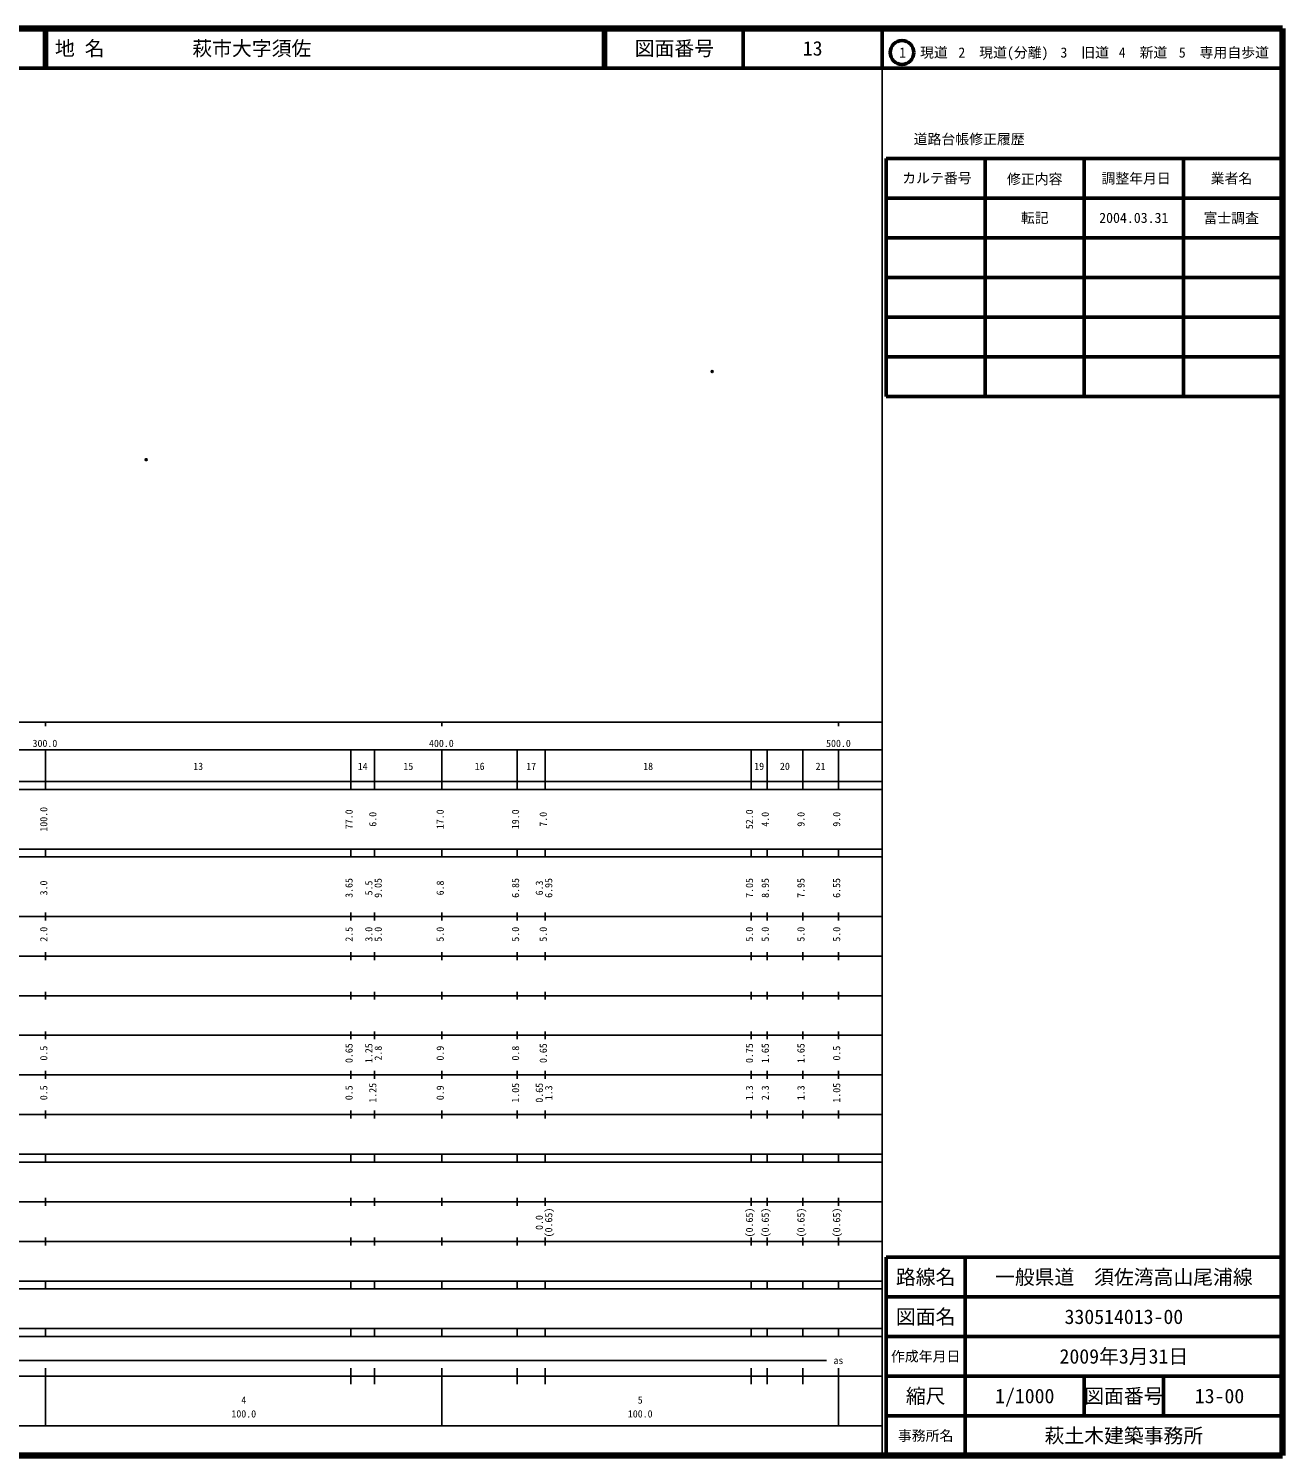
# Model space of a CAD drawing. Units: millimetres on the paper. Extents: x 40 to 680, y 20 to 380.
# Drawn here: x 363.7 to 680, y 20 to 380 of the extents above; entities that cross this region are included whole.
import ezdxf
from ezdxf.enums import TextEntityAlignment as Align

# ---------------------------------------------------------------- set-up
doc = ezdxf.new("R2010")
doc.units = ezdxf.units.MM
doc.header["$PDMODE"] = 32
doc.header["$PDSIZE"] = 0.5
doc.layers.add('M-OTRS', color=6, linetype='Continuous')
doc.layers.add('M-TTL-TXT', color=7, linetype='Continuous')
for name, color, linetype, lineweight in [('M-TTL', 2, 'Continuous', 140), ('M-TTL-BAND', 7, 'Continuous', 25), ('M-TTL-FRAM', 2, 'Continuous', 50), ('M-TTL-LINE', 7, 'Continuous', 50)]:
    doc.layers.add(name, color=color, linetype=linetype, lineweight=lineweight)
doc.styles.add('ＭＳ ゴシック', font='')
doc.styles.get('ＭＳ ゴシック').set_extended_font_data('MS Gothic')

msp = doc.modelspace()

# ---------------------------------------------------------------- linework, layer by layer
at = {"layer": 'M-OTRS'}
for p in [(536.154, 293.455), (393.382, 271.232)]:
    msp.add_point(p, dxfattribs=at)
at = {"layer": 'M-TTL'}
for p, q in [((680, 380), (40, 380)), ((680, 20), (680, 380)), ((40, 20), (680, 20))]:
    msp.add_line(p, q, dxfattribs=at)
at = {"layer": 'M-TTL-BAND'}
for p, q in [((579, 20), (579, 370)), ((40, 205), (579, 205)), ((368, 205), (368, 204)), ((468, 205), (468, 204)), ((568, 205), (568, 204)), ((68, 198), (579, 198)), ((368, 188), (368, 198)), ((445, 188), (445, 198)), ((451, 188), (451, 198)), ((468, 188), (468, 198)), ((487, 188), (487, 198)), ((494, 188), (494, 198)), ((546, 188), (546, 198)), ((550, 188), (550, 198)), ((559, 188), (559, 198)), ((568, 188), (568, 198)), ((40, 190), (579, 190)), ((40, 188), (579, 188)), ((40, 173), (579, 173)), ((368, 171), (368, 173)), ((445, 171), (445, 173)), ((451, 171), (451, 173)), ((468, 171), (468, 173)), ((487, 171), (487, 173)), ((494, 171), (494, 173)), ((546, 171), (546, 173)), ((550, 171), (550, 173)), ((559, 171), (559, 173)), ((568, 171), (568, 173)), ((40, 171), (579, 171)), ((40, 156), (579, 156)), ((368, 155), (368, 157)), ((445, 155), (445, 157)), ((451, 155), (451, 157)), ((468, 155), (468, 157)), ((487, 155), (487, 157)), ((494, 155), (494, 157)), ((546, 155), (546, 157)), ((550, 155), (550, 157)), ((559, 155), (559, 157)), ((568, 155), (568, 157)), ((46, 146), (579, 146)), ((368, 145), (368, 147)), ((445, 145), (445, 147)), ((451, 145), (451, 147)), ((468, 145), (468, 147)), ((487, 145), (487, 147)), ((494, 145), (494, 147)), ((546, 145), (546, 147)), ((550, 145), (550, 147)), ((559, 145), (559, 147)), ((568, 145), (568, 147)), ((368, 135), (368, 137)), ((445, 135), (445, 137)), ((451, 135), (451, 137)), ((468, 135), (468, 137)), ((487, 135), (487, 137)), ((494, 135), (494, 137)), ((546, 135), (546, 137)), ((550, 135), (550, 137)), ((559, 135), (559, 137)), ((568, 135), (568, 137)), ((52, 136), (579, 136)), ((46, 126), (579, 126)), ((368, 125), (368, 127)), ((445, 125), (445, 127)), ((451, 125), (451, 127)), ((468, 125), (468, 127)), ((487, 125), (487, 127)), ((494, 125), (494, 127)), ((546, 125), (546, 127)), ((550, 125), (550, 127)), ((559, 125), (559, 127)), ((568, 125), (568, 127)), ((52, 116), (579, 116)), ((368, 115), (368, 117)), ((445, 115), (445, 117)), ((451, 115), (451, 117)), ((468, 115), (468, 117)), ((487, 115), (487, 117)), ((494, 115), (494, 117)), ((546, 115), (546, 117)), ((550, 115), (550, 117)), ((559, 115), (559, 117)), ((568, 115), (568, 117)), ((46, 106), (579, 106)), ((368, 105), (368, 107)), ((445, 105), (445, 107)), ((451, 105), (451, 107)), ((468, 105), (468, 107)), ((487, 105), (487, 107)), ((494, 105), (494, 107)), ((546, 105), (546, 107)), ((550, 105), (550, 107)), ((559, 105), (559, 107)), ((568, 105), (568, 107)), ((40, 96), (579, 96)), ((40, 94), (579, 94)), ((368, 94), (368, 96)), ((445, 94), (445, 96)), ((451, 94), (451, 96)), ((468, 94), (468, 96)), ((487, 94), (487, 96)), ((494, 94), (494, 96)), ((546, 94), (546, 96)), ((550, 94), (550, 96)), ((559, 94), (559, 96)), ((568, 94), (568, 96)), ((49, 84), (579, 84)), ((368, 83), (368, 85)), ((445, 83), (445, 85)), ((451, 83), (451, 85)), ((468, 83), (468, 85)), ((487, 83), (487, 85)), ((494, 83), (494, 85)), ((546, 83), (546, 85)), ((550, 83), (550, 85)), ((559, 83), (559, 85)), ((568, 83), (568, 85)), ((40, 74), (579, 74)), ((368, 73), (368, 75)), ((445, 73), (445, 75)), ((451, 73), (451, 75)), ((468, 73), (468, 75)), ((487, 73), (487, 75)), ((494, 73), (494, 75)), ((546, 73), (546, 75)), ((550, 73), (550, 75)), ((559, 73), (559, 75)), ((568, 73), (568, 75)), ((40, 64), (579, 64)), ((40, 62), (579, 62)), ((368, 62), (368, 64)), ((445, 62), (445, 64)), ((451, 62), (451, 64)), ((468, 62), (468, 64)), ((487, 62), (487, 64)), ((494, 62), (494, 64)), ((546, 62), (546, 64)), ((550, 62), (550, 64)), ((559, 62), (559, 64)), ((568, 62), (568, 64)), ((40, 52), (579, 52)), ((368, 50), (368, 52)), ((445, 50), (445, 52)), ((451, 50), (451, 52)), ((468, 50), (468, 52)), ((487, 50), (487, 52)), ((494, 50), (494, 52)), ((546, 50), (546, 52)), ((550, 50), (550, 52)), ((559, 50), (559, 52)), ((568, 50), (568, 52)), ((40, 50), (579, 50)), ((71, 44), (565, 44)), ((40, 40), (579, 40)), ((368, 27.5), (368, 42)), ((445, 38), (445, 42)), ((451, 38), (451, 42)), ((468, 27.5), (468, 42)), ((487, 38), (487, 42)), ((494, 38), (494, 42)), ((546, 38), (546, 42)), ((550, 38), (550, 42)), ((559, 38), (559, 42)), ((568, 27.5), (568, 42)), ((68, 27.5), (579, 27.5))]:
    msp.add_line(p, q, dxfattribs=at)
at = {"layer": 'M-TTL-FRAM'}
for p, q in [((580, 347.197), (580, 287.197)), ((580, 347.197), (680, 347.197)), ((580, 287.197), (680, 287.197)), ((680, 70), (580, 70)), ((580, 70), (580, 20))]:
    msp.add_line(p, q, dxfattribs=at)
at = {"layer": 'M-TTL-LINE'}
for p, q in [((367.75, 380), (367.75, 370)), ((368.25, 380), (368.25, 370)), ((508.747, 380), (508.747, 370)), ((509.247, 380), (509.247, 370)), ((543.997, 380), (543.997, 370)), ((579, 380), (579, 370)), ((40, 370), (680, 370)), ((605, 347.197), (605, 287.197)), ((630, 347.197), (630, 287.197)), ((655, 347.197), (655, 287.197)), ((580, 337.197), (680, 337.197)), ((580, 327.197), (680, 327.197)), ((580, 317.197), (680, 317.197)), ((580, 307.197), (680, 307.197)), ((580, 297.197), (680, 297.197)), ((600, 70), (600, 20)), ((680, 60), (580, 60)), ((680, 50), (580, 50)), ((680, 40), (580, 40)), ((630, 40), (630, 30)), ((650, 40), (650, 30)), ((680, 30), (580, 30))]:
    msp.add_line(p, q, dxfattribs=at)
msp.add_circle((584.031, 373.958), 3, dxfattribs=at)

# ---------------------------------------------------------------- texts
at = {"layer": 'M-TTL-BAND', "style": 'ＭＳ ゴシック'}
for s, p in [('300.0', (367.844, 198.195)), ('400.0', (467.844, 198.195)), ('500.0', (568, 198.195)), ('13', (406.5, 192.405)), ('14', (448, 192.405)), ('15', (459.5, 192.405)), ('16', (477.5, 192.405)), ('17', (490.5, 192.405)), ('18', (520, 192.405)), ('19', (548, 192.405)), ('20', (554.5, 192.405)), ('21', (563.5, 192.405)), ('as', (568, 42.5)), ('4', (418, 32.523)), ('5', (518, 32.523)), ('100.0', (418, 29.033)), ('100.0', (518, 29.033))]:
    msp.add_text(s, height=1.833, dxfattribs=at).set_placement(p, align=Align.BOTTOM_CENTER)
for s, p in [('100.0', (369, 180.5)), ('77.0', (446, 180.5)), ('6.0', (452, 180.5)), ('17.0', (469, 180.5)), ('19.0', (488, 180.5)), ('7.0', (495, 180.5)), ('52.0', (547, 180.5)), ('4.0', (551, 180.5)), ('9.0', (560, 180.5)), ('9.0', (569, 180.5)), ('3.0', (369, 163.174)), ('3.65', (446, 163.174)), ('5.5', (451, 163.174)), ('9.05', (453.37, 163.174)), ('6.8', (469, 163.174)), ('6.85', (488, 163.174)), ('6.3', (494, 163.174)), ('6.95', (496.37, 163.174)), ('7.05', (547, 163.174)), ('8.95', (551, 163.174)), ('7.95', (560, 163.174)), ('6.55', (569, 163.174)), ('2.0', (369, 151.5)), ('2.5', (446, 151.5)), ('3.0', (451, 151.5)), ('5.0', (453.37, 151.5)), ('5.0', (469, 151.5)), ('5.0', (488, 151.5)), ('5.0', (495, 151.5)), ('5.0', (547, 151.5)), ('5.0', (551, 151.5)), ('5.0', (560, 151.5)), ('5.0', (569, 151.5)), ('0.5', (369, 121.5)), ('0.65', (446, 121.5)), ('1.25', (451, 121.5)), ('2.8', (453.37, 121.5)), ('0.9', (469, 121.5)), ('0.8', (488, 121.5)), ('0.65', (495, 121.5)), ('0.75', (547, 121.5)), ('1.65', (551, 121.5)), ('1.65', (560, 121.5)), ('0.5', (569, 121.5)), ('0.5', (369, 111.5)), ('0.5', (446, 111.5)), ('1.25', (452, 111.5)), ('0.9', (469, 111.5)), ('1.05', (488, 111.5)), ('0.65', (494, 111.5)), ('1.3', (496.37, 111.5)), ('1.3', (547, 111.5)), ('2.3', (551, 111.5)), ('1.3', (560, 111.5)), ('1.05', (569, 111.5)), ('0.0', (493.995, 78.764)), ('(0.65)', (496.37, 78.764)), ('(0.65)', (547, 78.764)), ('(0.65)', (551, 78.764)), ('(0.65)', (560, 78.764)), ('(0.65)', (569, 78.764))]:
    msp.add_text(s, height=1.833, rotation=90, dxfattribs=at).set_placement(p, align=Align.BOTTOM_CENTER)
at = {"layer": 'M-TTL-TXT', "style": 'ＭＳ ゴシック'}
for s, p in [('地 名', (370.38, 375)), ('萩市大字須佐', (405.024, 375))]:
    msp.add_text(s, height=3.666, dxfattribs=at).set_placement(p, align=Align.MIDDLE_LEFT)
for s, height, p in [('図面番号', 3.666, (526.622, 375)), ('13', 3.666, (561.497, 375)), ('1\u3000現道', 2.566, (589.448, 373.958)), ('2\u3000現道(分離)', 2.566, (609.619, 373.958)), ('3\u3000旧道', 2.566, (630.121, 373.958)), ('4\u3000新道', 2.566, (644.824, 373.958)), ('5\u3000専用自歩道', 2.566, (665.228, 373.958)), ('道路台帳修正履歴', 2.566, (600.968, 352.113)), ('カルテ番号', 2.566, (592.839, 342.277)), ('修正内容', 2.566, (617.509, 342.023)), ('調整年月日', 2.566, (643.089, 342.197)), ('業者名', 2.566, (667.134, 342.197)), ('転記', 2.566, (617.5, 332.245)), ('2004.03.31', 2.566, (642.5, 332.245)), ('富士調査', 2.566, (667.077, 332.189)), ('路線名', 3.666, (590, 65)), ('路線名', 3.666, (590, 65)), ('一般県道\u3000須佐湾高山尾浦線', 3.666, (640, 65)), ('図面名', 3.666, (590, 55)), ('図面名', 3.666, (590, 55)), ('330514013-00', 3.666, (640, 55)), ('2009年3月31日', 3.666, (640, 45)), ('作成年月日', 2.566, (590, 45)), ('作成年月日', 2.566, (590, 45)), ('縮尺', 3.666, (590, 35)), ('縮尺', 3.666, (590, 35)), ('1/1000', 3.666, (615, 35)), ('図面番号', 3.666, (640, 35)), ('図面番号', 3.666, (640, 35)), ('13-00', 3.666, (664.125, 35)), ('事務所名', 2.566, (590, 25)), ('事務所名', 2.566, (590, 25)), ('萩土木建築事務所', 3.666, (640, 25))]:
    msp.add_text(s, height=height, dxfattribs=at).set_placement(p, align=Align.MIDDLE_CENTER)

doc.saveas('drawing.dxf')
